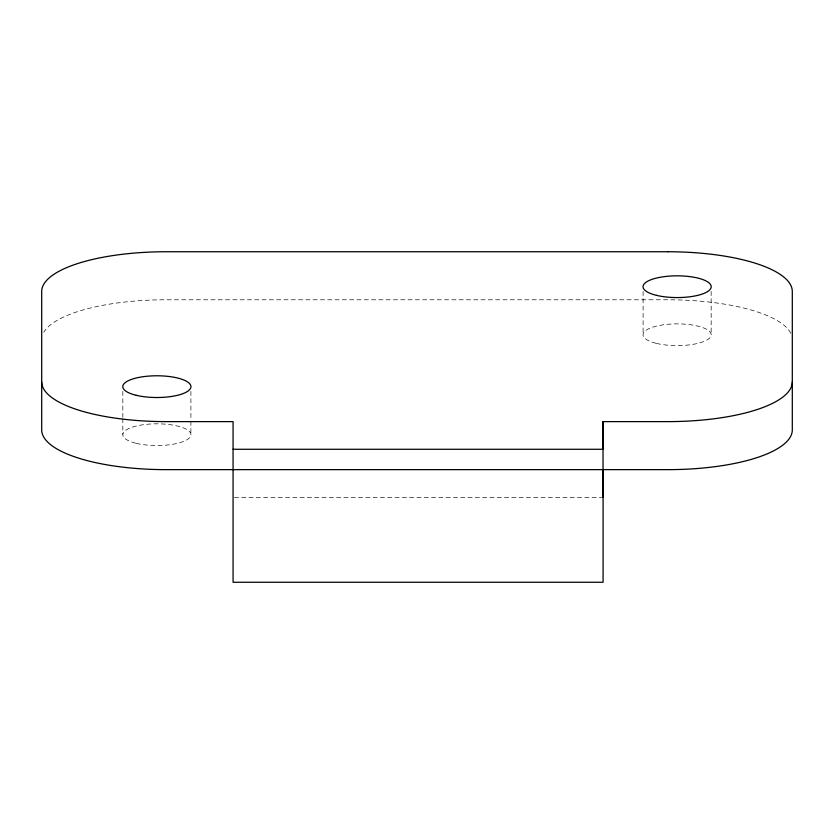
<?xml version="1.0" encoding="UTF-8"?>
<svg xmlns="http://www.w3.org/2000/svg" width="834" height="834" viewBox="0 0 834 834"><rect width="100%" height="100%" fill="white"/><g stroke="black" fill="none" stroke-linecap="round" stroke-linejoin="round"><path stroke-width="0.63" stroke-dasharray="4.17 3.13" d="M234.375 497.314L601.783 497.314M711.162 291.441L711.162 334.278M643.097 291.441L643.097 334.278M190.903 391.386L190.903 419.94M190.903 421.243L190.903 434.222M122.838 391.386L122.838 417.344M122.838 418.647L122.838 434.222M790.768 333.298A124.579 39.74 0 0 0 667.721 299.781L166.279 299.781A124.579 39.74 0 0 0 43.785 332.276M656.494 343.389A34.069 10.863 0 0 0 710.922 336.123A34.069 10.863 0 0 0 663.979 324.718A34.069 10.863 0 0 0 656.494 343.389M136.223 443.323A34.069 10.863 0 0 0 190.663 436.067A34.069 10.863 0 0 0 143.719 424.662A34.069 10.863 0 0 0 136.223 443.323"/><path stroke-width="1.25" d="M233.072 449.276L602.982 449.276L602.982 421.618L667.721 421.618A124.579 39.74 0 0 0 792.3 381.878M602.982 421.618L603.086 497.314M603.086 487.035L603.086 469.646L603.086 582.257L233.072 582.257L233.072 421.618L166.279 421.618A124.579 39.74 0 0 1 41.7 381.878M667.721 251.743L166.279 251.743A124.579 39.74 0 0 0 41.7 291.483L41.7 429.917A124.579 39.74 0 0 0 166.279 469.646L667.721 469.646A124.579 39.74 0 0 0 792.3 429.917L792.3 291.483A124.579 39.74 0 0 0 667.721 251.743M656.494 295.351A34.069 10.863 0 0 0 710.922 288.084A34.069 10.863 0 0 0 663.979 276.679A34.069 10.863 0 0 0 656.494 295.351M136.223 395.295A34.069 10.863 0 0 0 190.663 388.029A34.069 10.863 0 0 0 143.719 376.624A34.069 10.863 0 0 0 136.223 395.295"/></g></svg>
